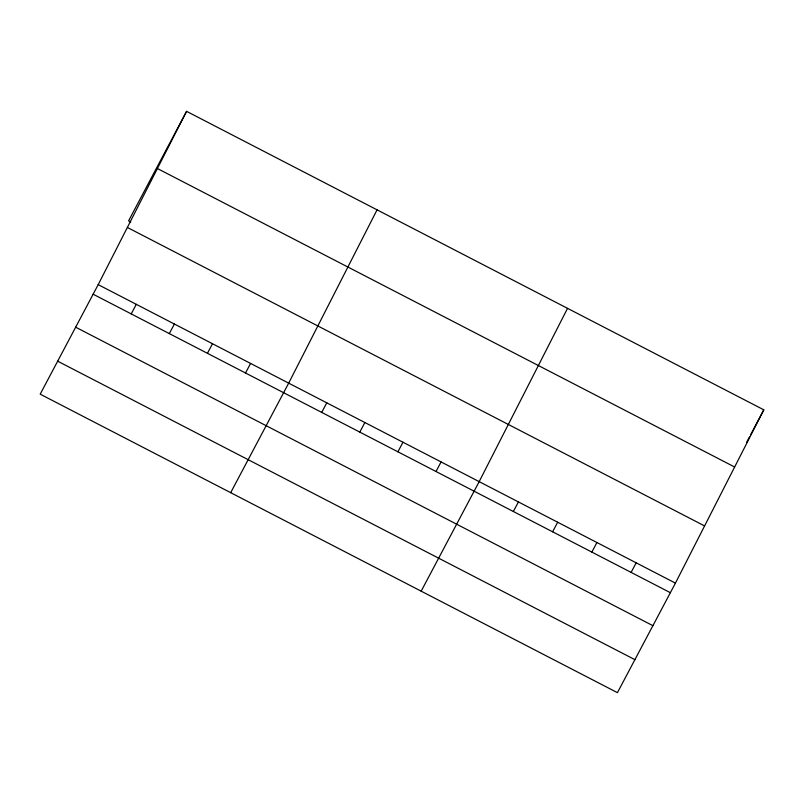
<?xml version="1.0" encoding="UTF-8"?>
<svg xmlns="http://www.w3.org/2000/svg" width="804" height="804" viewBox="0 0 804 804"><rect width="100%" height="100%" fill="white"/><g stroke="black" fill="none" stroke-linecap="round" stroke-linejoin="round"><path stroke-width="1.21" d="M98.199 284.636L186.568 111.344L763.8 409.829L675.43 583.121L617.432 692.656L40.2 394.171L98.199 284.636L675.43 583.121M377.056 209.844L288.686 383.136L230.688 492.671M567.544 308.344L479.174 481.636L421.175 591.171M186.568 111.344L128.57 220.879L130.75 222.004M131.223 313.902L136.288 304.334M169.322 333.6L174.388 324.032M207.422 353.308L212.487 343.74M245.521 373.006L250.587 363.438M321.711 412.402L326.776 402.834M359.81 432.1L364.875 422.532M397.91 451.798L402.975 442.24M436.009 471.506L441.074 461.938M513.354 511.495L518.419 501.927M552.609 531.796L557.674 522.228M591.855 552.097L596.92 542.529M631.11 572.388L636.175 562.82M746.504 442.491L749.418 436.994M750.584 434.793L763.8 409.829M157.403 168.528L734.635 467.013M127.354 227.452L704.595 525.937M93.133 294.204L670.365 592.689M75.666 327.188L652.898 625.673M57.667 361.177L634.899 659.662"/></g></svg>
